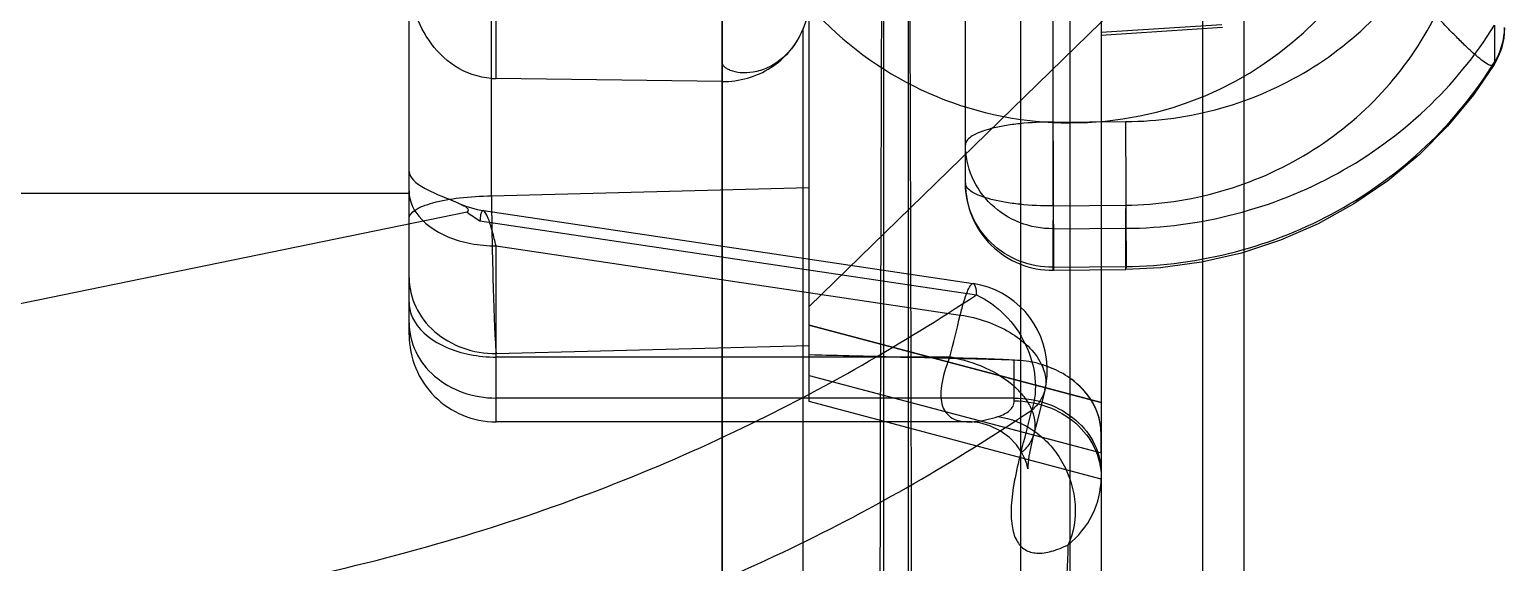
# Model space of a CAD drawing. Header units: millimetres. Extents: x 28656 to 29764, y -21384 to -20601.
# Drawn here: x 28894.63 to 28903.28, y -20797.32 to -20794.2 of the extents above; entities that cross this region are included whole.
import ezdxf

# ---------------------------------------------------------------- set-up
doc = ezdxf.new("R2010")
doc.units = ezdxf.units.MM
doc.header["$LTSCALE"] = 8
doc.layers.add('Cav-cor', color=30, linetype='Continuous')
doc.layers.add('dim', color=3, linetype='Continuous', lineweight=15)

# ---------------------------------------------------------------- blocks, each defined once
blk = doc.blocks.new('20160903.083130')
at = {"layer": 'Cav-cor', "color": 241}
for p, q in [((-0.2369, 23.4378), (-0.2369, 53.3917)), ((0.2731, 39.9964), (0.2731, 33.7743)), ((-0.6959, 35.3306), (-0.6959, 39.2293)), ((-0.1094, 35.2328), (-0.1094, 37.0457)), ((0.5281, 36.9538), (0.5281, 34.7608)), ((-0.5751, 35.5342), (-0.5751, 36.632)), ((0.2007, 36.0707), (0.2007, 34.8212)), ((-0.5684, 35.706), (-0.5684, 35.955)), ((0, 35.9571), (0, 34.2717)), ((0.0362, 35.953), (0.0362, 34.2736)), ((-0.1094, 35.372), (0.4677, 35.9339)), ((0.4677, 35.9339), (0.4677, 34.951)), ((0.3191, 35.9238), (0.3191, 31.5172)), ((0.2487, 35.5194), (0.2487, 35.9026)), ((0.1201, 35.5526), (0.1201, 35.8629)), ((0.3191, 35.7741), (0.4962, 35.7854)), ((0.3191, 35.7697), (0.4972, 35.7812)), ((0.896, 35.7841), (0.896, 35.7301)), ((-0.1185, 35.7778), (-0.1185, 34.7937)), ((0.896, 35.7301), (0.8953, 35.7266)), ((0.8953, 35.7266), (0.8953, 35.7266)), ((-0.2369, 35.7017), (-0.5684, 35.706)), ((0.2487, 35.6423), (0.3551, 35.643)), ((-0.5751, 35.5342), (-0.1094, 35.5465)), ((-0.6959, 35.5375), (-1.8157, 35.5375)), ((0.2487, 35.5194), (0.3551, 35.5205)), ((-0.6108, 35.5101), (-1.8157, 35.2634)), ((-0.587, 35.5125), (0.1313, 35.4056)), ((-0.592, 35.4975), (0.1361, 35.3892)), ((0.2487, 35.486), (0.3551, 35.4866)), ((0.2487, 35.4295), (0.2487, 35.486)), ((0.3551, 35.4306), (0.3551, 35.4866)), ((-0.5684, 35.2031), (-0.5684, 35.4609)), ((-0.5684, 35.4609), (0.1125, 35.3596)), ((0.2487, 35.4295), (0.3551, 35.4306)), ((0.2489, 35.4251), (0.2487, 35.4295)), ((0.2489, 35.4251), (0.3554, 35.4262)), ((0.3554, 35.4262), (0.3551, 35.4306)), ((0.1312, 35.4056), (0.1313, 35.4056)), ((-0.1094, 35.3448), (0.3191, 35.2314)), ((0.2731, 35.2436), (-0.1094, 35.3448)), ((-0.5684, 35.303), (-0.1094, 35.3147)), ((0.0969, 35.298), (-0.5684, 35.298)), ((0.1916, 35.2934), (-0.1094, 35.3012)), ((0.1916, 35.2338), (0.1916, 35.2934)), ((-0.1094, 35.2711), (0.3191, 35.1576)), ((-0.1094, 35.2711), (0.2731, 35.1698)), ((0.3191, 35.2314), (0.2731, 35.2436)), ((0.1916, 35.2379), (-0.5684, 35.2379)), ((0.3191, 35.1193), (-0.1094, 35.2328)), ((0.1262, 35.2031), (-0.5684, 35.2031)), ((0.2731, 35.1698), (0.3191, 35.1576))]:
    blk.add_line(p, q, dxfattribs=at)
for points in [[(0.9106, 35.7803), (0.9094, 35.7651), (0.906, 35.7502), (0.9004, 35.7359), (0.8953, 35.7266)], [(0.8952, 35.7265), (0.8649, 35.6821), (0.8272, 35.6364), (0.7852, 35.5943), (0.7393, 35.5562), (0.6898, 35.5225), (0.6373, 35.4934), (0.5821, 35.4693), (0.5249, 35.4504), (0.466, 35.4368), (0.4062, 35.4287), (0.3554, 35.4262)], [(-0.6213, 35.5226), (-0.6125, 35.519), (-0.5959, 35.5141), (-0.5872, 35.5125)], [(0.2364, 35.2495), (0.2316, 35.2297), (0.225, 35.2038), (0.2202, 35.1854)], [(0.2115, 35.1342), (0.2115, 35.1345), (0.2111, 35.1369), (0.2099, 35.1417), (0.2072, 35.1491), (0.2023, 35.1586), (0.1949, 35.1692), (0.1844, 35.18), (0.171, 35.1898), (0.1558, 35.1973), (0.1412, 35.2015), (0.1291, 35.203), (0.1254, 35.2031)], [(0.2202, 35.1854), (0.2184, 35.1781), (0.2152, 35.1642), (0.2131, 35.1527), (0.212, 35.1438), (0.2115, 35.1378), (0.2115, 35.1346), (0.2115, 35.1342)]]:
    blk.add_lwpolyline(points, dxfattribs=at)
for centre, radius, start, end in [((0.2727, 36.1507), 0.5097, 180.0385, 270.0413), ((0.2734, 36.1507), 0.5097, 269.9591, 359.9591), ((-0.5667, 35.8382), 0.1322, 266.3678, 269.2617), ((0.2476, 35.5526), 0.1275, 180.0001, 270.613), ((-0.1135, 36.2264), 0.872, 235.2289, 236.7177), ((0.1125, 35.2795), 0.1275, 2.1173, 81.5406), ((-2.935, 36.0944), 3.1348, 345.2811, 346.4427), ((-0.5684, 35.3306), 0.1275, 179.9986, 270), ((0.3664, 35.1914), 0.2897, 158.4105, 158.8865), ((0.0651, 35.0986), 0.2019, 78.4579, 80.928), ((0.1119, 35.2796), 0.1281, 346.4326, 2.0804), ((-2.7815, 35.9583), 3.0884, 344.965, 346.1766)]:
    blk.add_arc(centre, radius, start, end, dxfattribs=at)
for points, knots in [([(0, 33.5228), (-0.0001, 33.5228), (-0.0002, 33.5232), (-0.0003, 33.5238), (-0.0005, 33.5249), (-0.0007, 33.5273), (-0.001, 33.5314), (-0.0012, 33.5377), (-0.0015, 33.5458), (-0.0018, 33.5556), (-0.0021, 33.5673), (-0.0024, 33.5863), (-0.0028, 33.6146), (-0.0033, 33.6537), (-0.0037, 33.6997), (-0.004, 33.7525), (-0.0043, 33.812), (-0.0046, 33.878), (-0.0049, 33.9503), (-0.0051, 34.0591), (-0.0053, 34.2095), (-0.0054, 34.4063), (-0.0053, 34.6235), (-0.0051, 34.859), (-0.0046, 35.1105), (-0.004, 35.3755), (-0.0032, 35.6515), (-0.002, 36.0338), (-0.0008, 36.3238), (0, 36.5187)], [0, 0, 0, 0, 0.00009, 0.000318, 0.000695, 0.00122, 0.002719, 0.004817, 0.007513, 0.010805, 0.014692, 0.019172, 0.0299, 0.042964, 0.058334, 0.075973, 0.09584, 0.117888, 0.142064, 0.16831, 0.226756, 0.292663, 0.365395, 0.444247, 0.528457, 0.617209, 0.709644, 0.804868, 1, 1, 1, 1]), ([(0.0362, 33.5247), (0.0363, 33.5247), (0.0364, 33.5251), (0.0365, 33.5257), (0.0367, 33.5269), (0.0369, 33.5293), (0.0371, 33.5334), (0.0374, 33.5397), (0.0377, 33.5478), (0.038, 33.5577), (0.0382, 33.5694), (0.0386, 33.5885), (0.039, 33.6168), (0.0394, 33.6559), (0.0398, 33.702), (0.0402, 33.7549), (0.0405, 33.8144), (0.0408, 33.8804), (0.041, 33.9528), (0.0413, 34.0615), (0.0415, 34.2119), (0.0416, 34.4087), (0.0415, 34.6259), (0.0412, 34.8613), (0.0408, 35.1127), (0.0402, 35.3777), (0.0394, 35.6536), (0.0382, 36.0358), (0.037, 36.3257), (0.0362, 36.5206)], [0, 0, 0, 0, 0.000094, 0.000328, 0.00071, 0.001241, 0.002752, 0.004861, 0.007567, 0.01087, 0.014768, 0.019259, 0.030007, 0.043089, 0.058475, 0.076129, 0.096009, 0.118067, 0.142251, 0.168502, 0.226951, 0.292851, 0.365567, 0.444398, 0.528581, 0.617305, 0.709711, 0.804909, 1, 1, 1, 1]), ([(0.3551, 35.643), (0.4021, 35.6432), (0.4962, 35.6564), (0.6261, 35.7128), (0.7353, 35.8014), (0.7888, 35.8783), (0.8095, 35.9192)], [0, 0, 0, 0, 0.252672, 0.504023, 0.753193, 1, 1, 1, 1]), ([(-0.5751, 35.7062), (-0.5941, 35.7074), (-0.6308, 35.7204), (-0.6692, 35.7602), (-0.6912, 35.808), (-0.6959, 35.842), (-0.6959, 35.8587)], [0, 0, 0, 0, 0.268561, 0.521835, 0.763701, 1, 1, 1, 1]), ([(0.3551, 35.5205), (0.4021, 35.521), (0.4963, 35.5347), (0.6262, 35.5916), (0.7353, 35.6807), (0.7888, 35.7578), (0.8095, 35.7989)], [0, 0, 0, 0, 0.25239, 0.503745, 0.753063, 1, 1, 1, 1]), ([(0.3551, 35.4866), (0.4092, 35.487), (0.5174, 35.5011), (0.6687, 35.561), (0.7997, 35.656), (0.868, 35.7392), (0.896, 35.7841)], [0, 0, 0, 0, 0.252321, 0.503543, 0.752861, 1, 1, 1, 1]), ([(0.8953, 35.7266), (0.8949, 35.7261), (0.8938, 35.7251), (0.8915, 35.7249), (0.8886, 35.7256), (0.8835, 35.7282), (0.876, 35.7337), (0.8655, 35.7424), (0.8532, 35.7538), (0.8395, 35.7674), (0.8247, 35.7826), (0.8146, 35.7933), (0.8095, 35.7989)], [0, 0, 0, 0, 0.015887, 0.034616, 0.059457, 0.091915, 0.181341, 0.301606, 0.448575, 0.617363, 0.802917, 1, 1, 1, 1]), ([(0.896, 35.7301), (0.9007, 35.7376), (0.9081, 35.7541), (0.9106, 35.7719), (0.9106, 35.7808)], [0, 0, 0, 0, 0.501216, 1, 1, 1, 1]), ([(-0.2369, 35.7017), (-0.2243, 35.7015), (-0.1991, 35.7049), (-0.1645, 35.7204), (-0.1362, 35.7451), (-0.1231, 35.7665), (-0.1185, 35.7778)], [0, 0, 0, 0, 0.25354, 0.50489, 0.753559, 1, 1, 1, 1]), ([(-0.1185, 35.7778), (-0.1251, 35.7616), (-0.1407, 35.7396), (-0.1688, 35.7214), (-0.19, 35.7146), (-0.2089, 35.7137), (-0.2221, 35.7165), (-0.2298, 35.7203), (-0.2345, 35.7237), (-0.2369, 35.7274), (-0.2369, 35.7297)], [0, 0, 0, 0, 0.347007, 0.510882, 0.658825, 0.784392, 0.883387, 0.92232, 0.95417, 1, 1, 1, 1]), ([(0.3551, 35.4306), (0.4092, 35.4312), (0.5174, 35.4457), (0.6688, 35.5062), (0.7997, 35.6016), (0.868, 35.685), (0.896, 35.7301)], [0, 0, 0, 0, 0.252111, 0.503321, 0.752746, 1, 1, 1, 1]), ([(0.2487, 35.6423), (0.2323, 35.6423), (0.2084, 35.6412), (0.1781, 35.6372), (0.1588, 35.6332), (0.1427, 35.6283), (0.1291, 35.6223), (0.1201, 35.6145), (0.1201, 35.6091)], [0, 0, 0, 0, 0.357271, 0.520223, 0.664967, 0.786942, 0.883005, 1, 1, 1, 1]), ([(0.2487, 35.486), (0.2489, 35.4934), (0.2491, 35.5132), (0.2493, 35.5653), (0.249, 35.61), (0.2487, 35.6423)], [0, 0, 0, 0, 0.141282, 0.380925, 1, 1, 1, 1]), ([(0.3551, 35.4866), (0.3554, 35.494), (0.3555, 35.5139), (0.3557, 35.566), (0.3554, 35.6107), (0.3551, 35.643)], [0, 0, 0, 0, 0.141282, 0.380925, 1, 1, 1, 1]), ([(0.2487, 35.486), (0.232, 35.4859), (0.1985, 35.492), (0.1557, 35.5191), (0.1269, 35.5602), (0.1201, 35.593), (0.1201, 35.6091)], [0, 0, 0, 0, 0.254081, 0.505767, 0.754079, 1, 1, 1, 1]), ([(-0.6959, 35.57), (-0.6959, 35.5652), (-0.6908, 35.5576), (-0.6816, 35.5504), (-0.6679, 35.5421), (-0.6474, 35.5331), (-0.63, 35.5266), (-0.6213, 35.5226)], [0, 0, 0, 0, 0.158074, 0.264644, 0.389865, 0.684058, 1, 1, 1, 1]), ([(-0.6959, 35.5409), (-0.6959, 35.5383), (-0.6951, 35.5275), (-0.6907, 35.5171), (-0.6862, 35.5103)], [0, 0, 0, 0, 0.241957, 1, 1, 1, 1]), ([(0.2487, 35.4295), (0.232, 35.4294), (0.1985, 35.4355), (0.1557, 35.4626), (0.1269, 35.5037), (0.1201, 35.5365), (0.1201, 35.5526)], [0, 0, 0, 0, 0.254074, 0.505754, 0.754059, 1, 1, 1, 1]), ([(0.2487, 35.5194), (0.2323, 35.5193), (0.2084, 35.5204), (0.1781, 35.5245), (0.1588, 35.5284), (0.1427, 35.5334), (0.1291, 35.5393), (0.1201, 35.5472), (0.1201, 35.5526)], [0, 0, 0, 0, 0.35728, 0.520238, 0.664981, 0.786956, 0.883016, 1, 1, 1, 1]), ([(-0.6959, 35.5011), (-0.6959, 35.5062), (-0.6877, 35.5138), (-0.675, 35.5196), (-0.6532, 35.5267), (-0.6196, 35.5322), (-0.5907, 35.534), (-0.5751, 35.5342)], [0, 0, 0, 0, 0.11767, 0.212997, 0.333736, 0.639853, 1, 1, 1, 1]), ([(-0.6213, 35.5226), (-0.6193, 35.5217), (-0.6158, 35.5199), (-0.6113, 35.5174), (-0.6086, 35.5135), (-0.6099, 35.511), (-0.6108, 35.5101)], [0, 0, 0, 0, 0.339236, 0.620615, 0.813347, 1, 1, 1, 1]), ([(-0.5751, 35.5342), (-0.5747, 35.4901), (-0.5736, 35.427), (-0.571, 35.35), (-0.5694, 35.317), (-0.5684, 35.303)], [0, 0, 0, 0, 0.572254, 0.818012, 1, 1, 1, 1]), ([(0.2487, 35.5194), (0.2488, 35.5129), (0.2489, 35.5003), (0.249, 35.4823), (0.2491, 35.4661), (0.2491, 35.4523), (0.2492, 35.4424), (0.2491, 35.4359), (0.2491, 35.4321), (0.2491, 35.4293), (0.2492, 35.427), (0.2489, 35.426), (0.2491, 35.4251), (0.2489, 35.4251)], [0, 0, 0, 0, 0.207059, 0.400191, 0.573152, 0.721165, 0.84059, 0.888538, 0.928257, 0.959491, 0.981986, 0.995501, 1, 1, 1, 1]), ([(0.3551, 35.5205), (0.3552, 35.514), (0.3553, 35.5014), (0.3554, 35.4834), (0.3555, 35.4673), (0.3556, 35.4534), (0.3556, 35.4435), (0.3556, 35.437), (0.3556, 35.4332), (0.3555, 35.4304), (0.3556, 35.4281), (0.3553, 35.4272), (0.3555, 35.4262), (0.3554, 35.4263)], [0, 0, 0, 0, 0.207091, 0.400249, 0.573229, 0.72125, 0.840673, 0.888615, 0.928325, 0.959547, 0.982026, 0.995523, 1, 1, 1, 1]), ([(-0.6862, 35.5103), (-0.6754, 35.4938), (-0.6471, 35.4751), (-0.6051, 35.4631), (-0.5808, 35.4609), (-0.5684, 35.4609)], [0, 0, 0, 0, 0.449284, 0.717706, 1, 1, 1, 1]), ([(-0.5872, 35.5125), (-0.5887, 35.5127), (-0.5907, 35.5086), (-0.5914, 35.5038), (-0.5918, 35.4997), (-0.592, 35.4975)], [0, 0, 0, 0, 0.284584, 0.584642, 1, 1, 1, 1]), ([(-0.5684, 35.4609), (-0.57, 35.4679), (-0.5731, 35.4804), (-0.5779, 35.4964), (-0.5818, 35.5064), (-0.5849, 35.5111), (-0.5865, 35.5124), (-0.5872, 35.5125)], [0, 0, 0, 0, 0.389604, 0.693838, 0.898576, 0.961258, 1, 1, 1, 1]), ([(-0.6959, 35.4143), (-0.6959, 35.3997), (-0.6889, 35.3696), (-0.6599, 35.3327), (-0.6177, 35.3086), (-0.5849, 35.303), (-0.5684, 35.303)], [0, 0, 0, 0, 0.234129, 0.477855, 0.734538, 1, 1, 1, 1]), ([(0.1125, 35.3596), (0.1141, 35.3662), (0.1171, 35.3777), (0.1222, 35.3926), (0.1258, 35.4011), (0.1297, 35.4058), (0.1312, 35.4056)], [0, 0, 0, 0, 0.40271, 0.709464, 0.907473, 1, 1, 1, 1]), ([(0.1313, 35.4056), (0.132, 35.4055), (0.1335, 35.4041), (0.1353, 35.3985), (0.1358, 35.3932), (0.1361, 35.3892)], [0, 0, 0, 0, 0.119364, 0.316485, 1, 1, 1, 1]), ([(-1.6359, 34.874), (-1.5445, 34.8805), (-1.3645, 34.895), (-1.1008, 34.9267), (-0.8507, 34.972), (-0.5494, 35.0496), (-0.2146, 35.1787), (0.0265, 35.317), (0.1361, 35.3892)], [0, 0, 0, 0, 0.147165, 0.290038, 0.426406, 0.555007, 0.789348, 1, 1, 1, 1]), ([(-0.6959, 35.378), (-0.6959, 35.3757), (-0.6952, 35.3661), (-0.6918, 35.3568), (-0.6882, 35.3505)], [0, 0, 0, 0, 0.243289, 1, 1, 1, 1]), ([(0.1361, 35.3892), (0.1514, 35.3821), (0.18, 35.3615), (0.2102, 35.3186), (0.2249, 35.2694), (0.2222, 35.2355), (0.2175, 35.2204)], [0, 0, 0, 0, 0.250867, 0.511056, 0.7649, 1, 1, 1, 1]), ([(-0.6959, 35.348), (-0.6959, 35.3336), (-0.6889, 35.3038), (-0.6598, 35.2673), (-0.6176, 35.2434), (-0.5849, 35.2379), (-0.5684, 35.2379)], [0, 0, 0, 0, 0.232869, 0.476122, 0.733343, 1, 1, 1, 1]), ([(-0.6882, 35.3505), (-0.6781, 35.3332), (-0.6494, 35.3131), (-0.6063, 35.3004), (-0.5812, 35.298), (-0.5684, 35.298)], [0, 0, 0, 0, 0.446016, 0.715479, 1, 1, 1, 1]), ([(0.1125, 35.3596), (0.1255, 35.3577), (0.1509, 35.3514), (0.194, 35.3316), (0.2216, 35.3072), (0.2312, 35.2878)], [0, 0, 0, 0, 0.276847, 0.545331, 1, 1, 1, 1]), ([(0.3191, 35.1576), (0.3193, 35.1758), (0.3213, 35.2147), (0.2907, 35.2563), (0.261, 35.2757), (0.2412, 35.2842), (0.2253, 35.2892), (0.2089, 35.2923), (0.1921, 35.2935), (0.1754, 35.2942), (0.153, 35.2952), (0.1251, 35.2961), (0.0916, 35.2967), (0.0581, 35.2972), (0.0246, 35.2973), (-0.0089, 35.2987), (-0.0536, 35.2996), (-0.0871, 35.3006), (-0.1094, 35.3012)], [0, 0, 0, 0, 0.106421, 0.219612, 0.281439, 0.313373, 0.345767, 0.378423, 0.411174, 0.443909, 0.476638, 0.542076, 0.607489, 0.672887, 0.73828, 0.803722, 0.869146, 1, 1, 1, 1]), ([(0.0961, 35.2957), (0.0911, 35.2829), (0.0852, 35.2644), (0.0834, 35.2406), (0.0855, 35.2265), (0.0914, 35.2154), (0.1006, 35.2078), (0.1123, 35.2038), (0.1208, 35.2031), (0.1253, 35.2031)], [0, 0, 0, 0, 0.34369, 0.480946, 0.595668, 0.694361, 0.78813, 0.887906, 1, 1, 1, 1]), ([(0.1055, 35.2964), (0.1226, 35.2929), (0.1548, 35.2821), (0.1893, 35.2593), (0.2089, 35.2368), (0.2183, 35.2197), (0.2226, 35.2022), (0.2216, 35.1907), (0.2202, 35.1854)], [0, 0, 0, 0, 0.299276, 0.574463, 0.696494, 0.806562, 0.906323, 1, 1, 1, 1]), ([(0.2312, 35.2878), (0.2342, 35.2817), (0.2384, 35.2691), (0.2379, 35.2556), (0.2364, 35.2495)], [0, 0, 0, 0, 0.51973, 1, 1, 1, 1]), ([(0.3191, 35.1859), (0.3191, 35.2013), (0.3099, 35.2337), (0.2868, 35.2576), (0.2732, 35.2672)], [0, 0, 0, 0, 0.479266, 1, 1, 1, 1]), ([(0.2364, 35.2495), (0.2351, 35.244), (0.2302, 35.233), (0.2221, 35.2243), (0.2175, 35.2204)], [0, 0, 0, 0, 0.484129, 1, 1, 1, 1]), ([(-1.602, 34.7194), (-1.5083, 34.7247), (-1.3238, 34.7357), (-1.0536, 34.7604), (-0.7975, 34.799), (-0.5588, 34.8548), (-0.3391, 34.9272), (-0.0766, 35.0399), (0.1046, 35.1449), (0.2174, 35.2204)], [0, 0, 0, 0, 0.147226, 0.289609, 0.425085, 0.552821, 0.673226, 0.787242, 1, 1, 1, 1]), ([(0.1675, 35.2108), (0.1708, 35.2119), (0.1769, 35.2142), (0.1848, 35.2192), (0.1903, 35.2257), (0.1916, 35.2311), (0.1916, 35.2338)], [0, 0, 0, 0, 0.2924, 0.549966, 0.778706, 1, 1, 1, 1]), ([(0.1916, 35.2379), (0.2081, 35.2379), (0.2408, 35.2324), (0.2831, 35.2086), (0.3121, 35.1721), (0.3191, 35.1422), (0.3191, 35.1278)], [0, 0, 0, 0, 0.266657, 0.523878, 0.76713, 1, 1, 1, 1]), ([(0.1916, 35.2338), (0.2081, 35.2338), (0.2409, 35.2282), (0.2831, 35.2038), (0.3121, 35.1666), (0.3191, 35.1364), (0.3191, 35.1217)], [0, 0, 0, 0, 0.264561, 0.520844, 0.764929, 1, 1, 1, 1]), ([(0.1254, 35.2031), (0.1286, 35.2031), (0.1429, 35.2039), (0.157, 35.2074), (0.1675, 35.2108)], [0, 0, 0, 0, 0.22561, 1, 1, 1, 1]), ([(0.1675, 35.2108), (0.1869, 35.2084), (0.2259, 35.192), (0.2669, 35.1442), (0.2854, 35.0835), (0.2789, 35.0413), (0.2709, 35.0231)], [0, 0, 0, 0, 0.240928, 0.49663, 0.754438, 1, 1, 1, 1]), ([(0.2202, 35.1854), (0.2188, 35.18), (0.2138, 35.1694), (0.2058, 35.1609), (0.2012, 35.1572)], [0, 0, 0, 0, 0.484441, 1, 1, 1, 1]), ([(0.2012, 35.1571), (0.1975, 35.1435), (0.1915, 35.1179), (0.1866, 35.0822), (0.187, 35.0528), (0.193, 35.0298), (0.2064, 35.0143), (0.2259, 35.0093), (0.248, 35.013), (0.2629, 35.0192), (0.2709, 35.0231)], [0, 0, 0, 0, 0.197818, 0.366493, 0.502469, 0.607383, 0.691635, 0.775357, 0.875991, 1, 1, 1, 1]), ([(0.2709, 35.0231), (0.2854, 35.0351), (0.3103, 35.0647), (0.3191, 35.1026), (0.3191, 35.1211)], [0, 0, 0, 0, 0.505013, 1, 1, 1, 1]), ([(0.2564, 34.7953), (0.2582, 34.8135), (0.265, 34.8893), (0.2687, 34.9653), (0.2709, 35.0231)], [0, 0, 0, 0, 0.239966, 1, 1, 1, 1])]:
    blk.add_open_spline(points, degree=3, knots=knots, dxfattribs=at)
blk.add_open_spline([(-0.1094, 35.8226), (-0.1094, 35.8073), (-0.1126, 35.7918), (-0.1185, 35.7778)], degree=3, dxfattribs=at)

msp = doc.modelspace()

# ---------------------------------------------------------------- linework, layer by layer
at = {"layer": 'Cav-cor', "color": 241}
msp.add_line((28898.6949, -20703.2659), (28898.6949, -20943.2659), dxfattribs=at)

# ---------------------------------------------------------------- block references
at = {"layer": 'dim', "xscale": 4, "yscale": 4, "zscale": 4}
msp.add_blockref('20160903.083130', (28899.6425, -20937.3073), dxfattribs=at)

doc.saveas('drawing.dxf')
